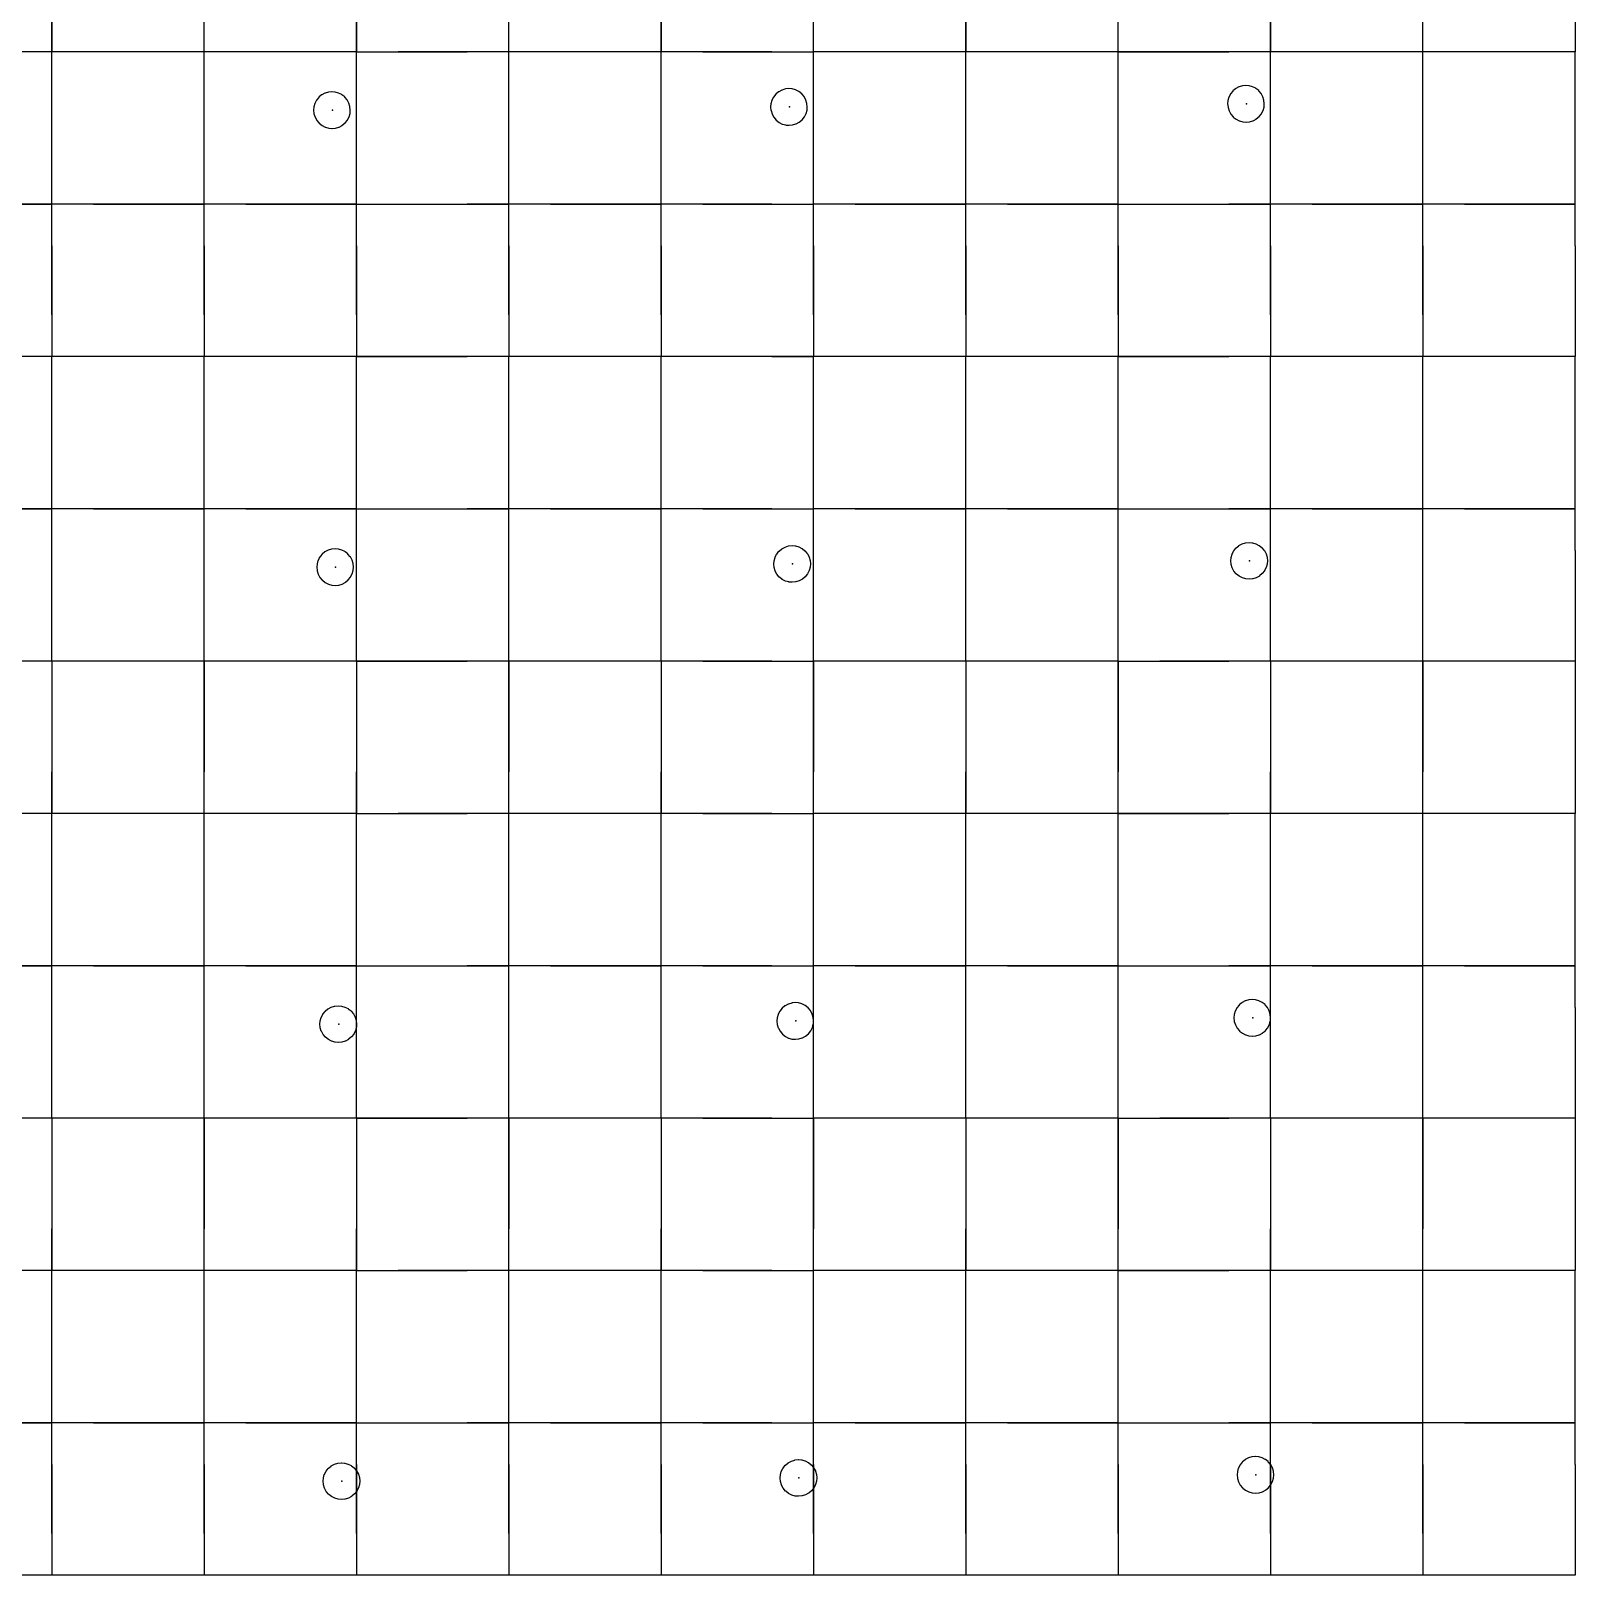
# Model space of a CAD drawing. Header units: metres. Extents: x 0 to 438, y -24 to 612.
# Drawn here: x 268.8 to 360, y 0 to 91.2 of the extents above; entities that cross this region are included whole.
import ezdxf

# ---------------------------------------------------------------- set-up
doc = ezdxf.new("R2010")
doc.units = ezdxf.units.M
doc.layers.add('LAYER_01_CUT', color=7, linetype='Continuous')
doc.layers.add('LAYER_04_GRID', color=7, linetype='Continuous')

msp = doc.modelspace()

# ---------------------------------------------------------------- linework, layer by layer
at = {"layer": 'LAYER_01_CUT'}
for points in [[(281.462, 90), (279, 90), (279, 96.538), (279, 99), (279, 105.538)], [(299.462, 90), (297, 90), (297, 96.538), (297, 99), (297, 105.538)], [(317.462, 90), (315, 90), (315, 96.538), (315, 99), (315, 105.538)], [(335.462, 90), (333, 90), (333, 96.538), (333, 99), (333, 105.538)], [(360, 105.538), (360, 99), (360, 96.538), (360, 90), (353.462, 90), (351, 90), (351, 96.538), (351, 99), (351, 105.538)], [(270, 96.538), (270, 90), (270, 92.462)], [(288, 96.538), (288, 90), (288, 92.462)], [(306, 96.538), (306, 90), (306, 92.462)], [(324, 96.538), (324, 90), (324, 92.462)], [(342, 96.538), (342, 90), (342, 92.462)], [(279, 90), (279, 92.462)], [(297, 90), (297, 92.462)], [(315, 90), (315, 92.462)], [(333, 90), (333, 92.462)], [(351, 90), (351, 92.462)], [(270, 90), (263.462, 90)], [(270, 90), (267.538, 90)], [(272.462, 90), (270, 90)], [(276.538, 90), (270, 90)], [(270, 87.538), (270, 90)], [(270, 83.462), (270, 90)], [(279, 90), (272.462, 90)], [(279, 90), (276.538, 90)], [(285.538, 90), (279, 90)], [(279, 87.538), (279, 90)], [(279, 83.462), (279, 90)], [(288, 90), (281.462, 90)], [(288, 90), (285.538, 90)], [(288, 87.538), (288, 90)], [(288, 83.462), (288, 90)], [(288, 90), (290.462, 90)], [(288, 90), (294.538, 90)], [(297, 90), (290.462, 90)], [(297, 90), (294.538, 90)], [(303.538, 90), (297, 90)], [(297, 87.538), (297, 90)], [(297, 83.462), (297, 90)], [(306, 90), (299.462, 90)], [(306, 90), (303.538, 90)], [(308.462, 90), (306, 90)], [(312.538, 90), (306, 90)], [(306, 87.538), (306, 90)], [(306, 83.462), (306, 90)], [(308.462, 90), (315, 90)], [(312.538, 90), (315, 90)], [(321.538, 90), (315, 90)], [(315, 87.538), (315, 90)], [(315, 83.462), (315, 90)], [(324, 90), (317.462, 90)], [(324, 90), (321.538, 90)], [(326.462, 90), (324, 90)], [(330.538, 90), (324, 90)], [(324, 87.538), (324, 90)], [(324, 83.462), (324, 90)], [(333, 90), (326.462, 90)], [(333, 90), (330.538, 90)], [(333, 87.538), (333, 90)], [(333, 83.462), (333, 90)], [(333, 90), (339.538, 90)], [(342, 90), (335.462, 90)], [(342, 90), (339.538, 90)], [(344.462, 90), (342, 90)], [(348.538, 90), (342, 90)], [(342, 87.538), (342, 90)], [(342, 83.462), (342, 90)], [(351, 90), (344.462, 90)], [(351, 90), (348.538, 90)], [(357.538, 90), (351, 90)], [(351, 87.538), (351, 90)], [(351, 83.462), (351, 90)], [(360, 90), (357.538, 90)], [(360, 87.538), (360, 90)], [(285.798, 85.777), (285.804, 85.77), (285.97, 85.64), (285.977, 85.634), (286.162, 85.542), (286.17, 85.538), (286.362, 85.485), (286.37, 85.482), (286.557, 85.467), (286.564, 85.466), (286.763, 85.487), (286.771, 85.488), (286.967, 85.548), (286.975, 85.55), (287.16, 85.651), (287.167, 85.655), (287.329, 85.791), (287.336, 85.797), (287.467, 85.963), (287.472, 85.97), (287.565, 86.155), (287.569, 86.163), (287.622, 86.354), (287.624, 86.362), (287.639, 86.549), (287.64, 86.557), (287.62, 86.756), (287.619, 86.764), (287.559, 86.96), (287.556, 86.968), (287.456, 87.153), (287.452, 87.16), (287.315, 87.322), (287.309, 87.329), (287.143, 87.459), (287.136, 87.465), (286.951, 87.558), (286.944, 87.561), (286.752, 87.614), (286.744, 87.617), (286.557, 87.632), (286.549, 87.633), (286.351, 87.612), (286.342, 87.612), (286.146, 87.551), (286.138, 87.549), (285.954, 87.449), (285.946, 87.444), (285.784, 87.308), (285.777, 87.302), (285.647, 87.136), (285.642, 87.129), (285.549, 86.944), (285.545, 86.936), (285.492, 86.745), (285.49, 86.737), (285.474, 86.55), (285.474, 86.542), (285.494, 86.344), (285.495, 86.335), (285.555, 86.139), (285.558, 86.131), (285.658, 85.947), (285.662, 85.939), (285.798, 85.777)], [(314.639, 86.744), (314.619, 86.942), (314.618, 86.95), (314.558, 87.146), (314.555, 87.155), (314.455, 87.339), (314.451, 87.347), (314.315, 87.509), (314.309, 87.515), (314.143, 87.646), (314.136, 87.651), (313.951, 87.744), (313.943, 87.748), (313.751, 87.801), (313.743, 87.803), (313.556, 87.819), (313.549, 87.819), (313.35, 87.799), (313.342, 87.798), (313.146, 87.738), (313.138, 87.735), (312.953, 87.635), (312.946, 87.631), (312.784, 87.494), (312.777, 87.489), (312.646, 87.322), (312.641, 87.316), (312.548, 87.131), (312.544, 87.123), (312.491, 86.931), (312.489, 86.923), (312.474, 86.736), (312.473, 86.729), (312.493, 86.53), (312.494, 86.522), (312.554, 86.326), (312.557, 86.318), (312.657, 86.133), (312.661, 86.125), (312.798, 85.964), (312.803, 85.957), (312.97, 85.826), (312.977, 85.821), (313.162, 85.728), (313.169, 85.724), (313.361, 85.671), (313.369, 85.669), (313.556, 85.653), (313.564, 85.653), (313.762, 85.673), (313.771, 85.674), (313.966, 85.734), (313.975, 85.737), (314.159, 85.837), (314.167, 85.841), (314.329, 85.978), (314.335, 85.983), (314.466, 86.15), (314.471, 86.157), (314.564, 86.342), (314.568, 86.349), (314.621, 86.541), (314.623, 86.549), (314.639, 86.736), (314.639, 86.744)], [(341.158, 86.023), (341.166, 86.028), (341.328, 86.164), (341.335, 86.17), (341.465, 86.336), (341.471, 86.343), (341.564, 86.528), (341.567, 86.536), (341.62, 86.727), (341.623, 86.735), (341.638, 86.922), (341.639, 86.93), (341.618, 87.129), (341.618, 87.137), (341.557, 87.333), (341.555, 87.341), (341.454, 87.525), (341.45, 87.533), (341.314, 87.695), (341.308, 87.702), (341.142, 87.832), (341.135, 87.838), (340.95, 87.931), (340.942, 87.934), (340.751, 87.987), (340.743, 87.99), (340.556, 88.005), (340.548, 88.006), (340.349, 87.985), (340.341, 87.984), (340.145, 87.924), (340.137, 87.922), (339.953, 87.822), (339.945, 87.817), (339.783, 87.681), (339.776, 87.675), (339.646, 87.509), (339.64, 87.502), (339.547, 87.317), (339.544, 87.309), (339.491, 87.118), (339.488, 87.11), (339.473, 86.923), (339.472, 86.915), (339.493, 86.716), (339.493, 86.708), (339.554, 86.512), (339.556, 86.504), (339.657, 86.32), (339.661, 86.312), (339.797, 86.15), (339.803, 86.143), (339.969, 86.013), (339.976, 86.007), (340.161, 85.914), (340.169, 85.911), (340.36, 85.858), (340.368, 85.855), (340.555, 85.84), (340.563, 85.839), (340.762, 85.86), (340.77, 85.861), (340.966, 85.921), (340.974, 85.923), (341.158, 86.023)], [(263.462, 81), (270, 81), (270, 87.538)], [(272.462, 81), (279, 81), (279, 87.538)], [(281.462, 81), (288, 81), (288, 87.538)], [(290.462, 81), (297, 81), (297, 87.538)], [(299.462, 81), (306, 81), (306, 87.538)], [(308.462, 81), (315, 81), (315, 87.538)], [(317.462, 81), (324, 81), (324, 87.538)], [(326.462, 81), (333, 81), (333, 87.538)], [(335.462, 81), (342, 81), (342, 87.538)], [(344.462, 81), (351, 81), (351, 87.538)], [(353.462, 81), (360, 81), (360, 87.538)], [(270, 81), (270, 83.462)], [(279, 81), (279, 83.462)], [(288, 81), (288, 83.462)], [(297, 81), (297, 83.462)], [(306, 81), (306, 83.462)], [(315, 81), (315, 83.462)], [(324, 81), (324, 83.462)], [(333, 81), (333, 83.462)], [(342, 81), (342, 83.462)], [(351, 81), (351, 83.462)], [(270, 81), (267.538, 81)], [(272.462, 81), (270, 81)], [(276.538, 81), (270, 81)], [(270, 78.538), (270, 81)], [(270, 74.462), (270, 81)], [(279, 81), (276.538, 81)], [(281.462, 81), (279, 81)], [(285.538, 81), (279, 81)], [(279, 78.538), (279, 81)], [(279, 74.462), (279, 81)], [(288, 81), (285.538, 81)], [(288, 78.538), (288, 81)], [(288, 74.462), (288, 81)], [(288, 81), (290.462, 81)], [(288, 81), (294.538, 81)], [(297, 81), (294.538, 81)], [(299.462, 81), (297, 81)], [(303.538, 81), (297, 81)], [(297, 78.538), (297, 81)], [(297, 74.462), (297, 81)], [(306, 81), (303.538, 81)], [(308.462, 81), (306, 81)], [(312.538, 81), (306, 81)], [(306, 78.538), (306, 81)], [(306, 74.462), (306, 81)], [(312.538, 81), (315, 81)], [(317.462, 81), (315, 81)], [(321.538, 81), (315, 81)], [(315, 78.538), (315, 81)], [(315, 74.462), (315, 81)], [(324, 81), (321.538, 81)], [(326.462, 81), (324, 81)], [(330.538, 81), (324, 81)], [(324, 78.538), (324, 81)], [(324, 74.462), (324, 81)], [(333, 81), (330.538, 81)], [(333, 78.538), (333, 81)], [(333, 74.462), (333, 81)], [(333, 81), (335.462, 81)], [(333, 81), (339.538, 81)], [(342, 81), (339.538, 81)], [(344.462, 81), (342, 81)], [(348.538, 81), (342, 81)], [(342, 78.538), (342, 81)], [(342, 74.462), (342, 81)], [(351, 81), (348.538, 81)], [(353.462, 81), (351, 81)], [(357.538, 81), (351, 81)], [(351, 78.538), (351, 81)], [(351, 74.462), (351, 81)], [(360, 81), (357.538, 81)], [(360, 78.538), (360, 81)], [(360, 78.538), (360, 72), (353.462, 72), (351, 72), (344.462, 72), (342, 72), (335.462, 72), (333, 72), (326.462, 72), (324, 72), (317.462, 72), (315, 72), (308.462, 72), (306, 72), (299.462, 72), (297, 72), (290.462, 72), (288, 72), (281.462, 72), (279, 72), (272.462, 72), (270, 72), (263.462, 72)], [(270, 78.538), (270, 72)], [(279, 78.538), (279, 72)], [(288, 78.538), (288, 72)], [(297, 78.538), (297, 72)], [(306, 78.538), (306, 72)], [(315, 78.538), (315, 72)], [(324, 78.538), (324, 72)], [(333, 78.538), (333, 72)], [(342, 78.538), (342, 72)], [(351, 78.538), (351, 72)], [(270, 74.462), (270, 72)], [(279, 74.462), (279, 72)], [(288, 74.462), (288, 72)], [(297, 74.462), (297, 72)], [(306, 74.462), (306, 72)], [(315, 74.462), (315, 72)], [(324, 74.462), (324, 72)], [(333, 74.462), (333, 72)], [(342, 74.462), (342, 72)], [(351, 74.462), (351, 72)], [(270, 72), (267.538, 72)], [(276.538, 72), (270, 72)], [(270, 69.538), (270, 72)], [(270, 65.462), (270, 72)], [(279, 72), (276.538, 72)], [(285.538, 72), (279, 72)], [(279, 69.538), (279, 72)], [(279, 65.462), (279, 72)], [(288, 72), (285.538, 72)], [(288, 69.538), (288, 72)], [(288, 65.462), (288, 72)], [(288, 72), (294.538, 72)], [(297, 72), (294.538, 72)], [(303.538, 72), (297, 72)], [(297, 69.538), (297, 72)], [(297, 65.462), (297, 72)], [(306, 72), (303.538, 72)], [(312.538, 72), (306, 72)], [(306, 69.538), (306, 72)], [(306, 65.462), (306, 72)], [(312.538, 72), (315, 72)], [(321.538, 72), (315, 72)], [(315, 69.538), (315, 72)], [(315, 65.462), (315, 72)], [(324, 72), (321.538, 72)], [(330.538, 72), (324, 72)], [(324, 69.538), (324, 72)], [(324, 65.462), (324, 72)], [(333, 72), (330.538, 72)], [(333, 69.538), (333, 72)], [(333, 65.462), (333, 72)], [(333, 72), (339.538, 72)], [(342, 72), (339.538, 72)], [(348.538, 72), (342, 72)], [(342, 69.538), (342, 72)], [(342, 65.462), (342, 72)], [(351, 72), (348.538, 72)], [(357.538, 72), (351, 72)], [(351, 69.538), (351, 72)], [(351, 65.462), (351, 72)], [(360, 72), (357.538, 72)], [(360, 69.538), (360, 72)], [(263.462, 63), (270, 63), (270, 69.538)], [(272.462, 63), (279, 63), (279, 69.538)], [(281.462, 63), (288, 63), (288, 69.538)], [(290.462, 63), (297, 63), (297, 69.538)], [(299.462, 63), (306, 63), (306, 69.538)], [(308.462, 63), (315, 63), (315, 69.538)], [(317.462, 63), (324, 63), (324, 69.538)], [(326.462, 63), (333, 63), (333, 69.538)], [(335.462, 63), (342, 63), (342, 69.538)], [(344.462, 63), (351, 63), (351, 69.538)], [(353.462, 63), (360, 63), (360, 69.538)], [(270, 63), (270, 65.462)], [(279, 63), (279, 65.462)], [(288, 63), (288, 65.462)], [(297, 63), (297, 65.462)], [(306, 63), (306, 65.462)], [(315, 63), (315, 65.462)], [(324, 63), (324, 65.462)], [(333, 63), (333, 65.462)], [(342, 63), (342, 65.462)], [(351, 63), (351, 65.462)], [(270, 63), (267.538, 63)], [(272.462, 63), (270, 63)], [(276.538, 63), (270, 63)], [(270, 60.538), (270, 63)], [(270, 56.462), (270, 63)], [(279, 63), (276.538, 63)], [(281.462, 63), (279, 63)], [(285.538, 63), (279, 63)], [(279, 60.538), (279, 63)], [(279, 56.462), (279, 63)], [(288, 63), (285.538, 63)], [(288, 60.538), (288, 63)], [(288, 56.462), (288, 63)], [(288, 63), (290.462, 63)], [(288, 63), (294.538, 63)], [(297, 63), (294.538, 63)], [(299.462, 63), (297, 63)], [(303.538, 63), (297, 63)], [(297, 60.538), (297, 63)], [(297, 56.462), (297, 63)], [(306, 63), (303.538, 63)], [(308.462, 63), (306, 63)], [(312.538, 63), (306, 63)], [(306, 60.538), (306, 63)], [(306, 56.462), (306, 63)], [(312.538, 63), (315, 63)], [(317.462, 63), (315, 63)], [(321.538, 63), (315, 63)], [(315, 60.538), (315, 63)], [(315, 56.462), (315, 63)], [(324, 63), (321.538, 63)], [(326.462, 63), (324, 63)], [(330.538, 63), (324, 63)], [(324, 60.538), (324, 63)], [(324, 56.462), (324, 63)], [(333, 63), (330.538, 63)], [(333, 60.538), (333, 63)], [(333, 56.462), (333, 63)], [(333, 63), (335.462, 63)], [(333, 63), (339.538, 63)], [(342, 63), (339.538, 63)], [(344.462, 63), (342, 63)], [(348.538, 63), (342, 63)], [(342, 60.538), (342, 63)], [(342, 56.462), (342, 63)], [(351, 63), (348.538, 63)], [(353.462, 63), (351, 63)], [(357.538, 63), (351, 63)], [(351, 60.538), (351, 63)], [(351, 56.462), (351, 63)], [(360, 63), (357.538, 63)], [(360, 60.538), (360, 63)], [(272.462, 54), (270, 54), (270, 60.538)], [(281.462, 45), (279, 45), (279, 51.538), (279, 54), (279, 60.538)], [(286.349, 58.542), (286.357, 58.538), (286.548, 58.485), (286.556, 58.483), (286.743, 58.468), (286.751, 58.467), (286.949, 58.487), (286.958, 58.488), (287.154, 58.549), (287.162, 58.551), (287.346, 58.651), (287.354, 58.655), (287.516, 58.792), (287.523, 58.798), (287.653, 58.964), (287.659, 58.971), (287.751, 59.156), (287.755, 59.163), (287.808, 59.355), (287.81, 59.363), (287.826, 59.55), (287.827, 59.558), (287.806, 59.756), (287.805, 59.765), (287.745, 59.961), (287.743, 59.969), (287.642, 60.153), (287.638, 60.161), (287.502, 60.323), (287.496, 60.329), (287.33, 60.46), (287.323, 60.466), (287.138, 60.558), (287.13, 60.562), (286.938, 60.615), (286.931, 60.617), (286.743, 60.633), (286.736, 60.634), (286.537, 60.613), (286.529, 60.612), (286.333, 60.552), (286.325, 60.549), (286.14, 60.449), (286.133, 60.445), (285.971, 60.309), (285.964, 60.303), (285.833, 60.137), (285.828, 60.13), (285.735, 59.945), (285.731, 59.937), (285.678, 59.745), (285.676, 59.737), (285.661, 59.551), (285.66, 59.543), (285.68, 59.344), (285.681, 59.336), (285.741, 59.14), (285.744, 59.132), (285.844, 58.947), (285.848, 58.94), (285.985, 58.778), (285.991, 58.771), (286.157, 58.64), (286.164, 58.635), (286.349, 58.542)], [(290.462, 54), (288, 54), (288, 60.538)], [(299.462, 45), (297, 45), (297, 51.538), (297, 54), (297, 60.538)], [(308.462, 54), (306, 54), (306, 60.538)], [(314.755, 59.35), (314.751, 59.342), (314.658, 59.157), (314.652, 59.15), (314.522, 58.984), (314.515, 58.978), (314.353, 58.842), (314.346, 58.838), (314.161, 58.737), (314.153, 58.735), (313.957, 58.675), (313.949, 58.674), (313.75, 58.653), (313.742, 58.654), (313.555, 58.67), (313.547, 58.672), (313.356, 58.725), (313.348, 58.729), (313.163, 58.821), (313.156, 58.827), (312.99, 58.957), (312.984, 58.964), (312.848, 59.126), (312.844, 59.134), (312.743, 59.318), (312.741, 59.326), (312.681, 59.522), (312.68, 59.531), (312.659, 59.729), (312.66, 59.737), (312.675, 59.924), (312.678, 59.932), (312.731, 60.123), (312.735, 60.131), (312.827, 60.316), (312.833, 60.323), (312.963, 60.489), (312.97, 60.495), (313.132, 60.632), (313.14, 60.636), (313.324, 60.736), (313.332, 60.738), (313.528, 60.799), (313.537, 60.799), (313.735, 60.82), (313.743, 60.819), (313.93, 60.804), (313.938, 60.802), (314.129, 60.749), (314.137, 60.745), (314.322, 60.652), (314.329, 60.647), (314.495, 60.516), (314.501, 60.509), (314.637, 60.347), (314.642, 60.34), (314.742, 60.155), (314.744, 60.147), (314.805, 59.951), (314.805, 59.943), (314.826, 59.744), (314.825, 59.736), (314.81, 59.549), (314.808, 59.542), (314.755, 59.35)], [(317.462, 45), (315, 45), (315, 51.538), (315, 54), (315, 60.538)], [(326.462, 54), (324, 54), (324, 60.538)], [(335.462, 45), (333, 45), (333, 51.538), (333, 54), (333, 60.538)], [(339.74, 59.513), (339.68, 59.709), (339.679, 59.717), (339.659, 59.916), (339.659, 59.923), (339.675, 60.11), (339.677, 60.118), (339.73, 60.31), (339.734, 60.318), (339.827, 60.503), (339.832, 60.51), (339.963, 60.676), (339.969, 60.681), (340.131, 60.818), (340.139, 60.822), (340.324, 60.922), (340.332, 60.925), (340.528, 60.985), (340.536, 60.986), (340.734, 61.006), (340.742, 61.006), (340.929, 60.99), (340.937, 60.988), (341.129, 60.935), (341.136, 60.931), (341.322, 60.838), (341.328, 60.833), (341.495, 60.702), (341.5, 60.696), (341.637, 60.534), (341.641, 60.526), (341.741, 60.342), (341.744, 60.333), (341.804, 60.137), (341.805, 60.129), (341.825, 59.931), (341.825, 59.923), (341.809, 59.736), (341.807, 59.728), (341.754, 59.536), (341.75, 59.529), (341.657, 59.344), (341.652, 59.337), (341.521, 59.171), (341.515, 59.165), (341.353, 59.028), (341.345, 59.024), (341.16, 58.924), (341.152, 58.921), (340.956, 58.861), (340.948, 58.86), (340.75, 58.84), (340.742, 58.84), (340.555, 58.856), (340.547, 58.858), (340.355, 58.911), (340.348, 58.915), (340.162, 59.008), (340.155, 59.013), (339.989, 59.144), (339.984, 59.151), (339.847, 59.312), (339.843, 59.32), (339.743, 59.505), (339.74, 59.513)], [(344.462, 54), (342, 54), (342, 60.538)], [(360, 60.538), (360, 54), (360, 51.538), (360, 45), (353.462, 45), (351, 45), (351, 51.538), (351, 54), (351, 60.538)], [(270, 54), (270, 56.462)], [(279, 54), (279, 56.462)], [(288, 54), (288, 56.462)], [(297, 54), (297, 56.462)], [(306, 54), (306, 56.462)], [(315, 54), (315, 56.462)], [(324, 54), (324, 56.462)], [(333, 54), (333, 56.462)], [(342, 54), (342, 56.462)], [(351, 54), (351, 56.462)], [(270, 54), (263.462, 54)], [(270, 54), (267.538, 54)], [(276.538, 54), (270, 54)], [(270, 54), (270, 51.538)], [(270, 54), (270, 47.462)], [(279, 54), (272.462, 54)], [(279, 54), (276.538, 54)], [(281.462, 54), (279, 54)], [(285.538, 54), (279, 54)], [(279, 54), (279, 47.462)], [(288, 54), (281.462, 54)], [(288, 54), (285.538, 54)], [(288, 54), (288, 51.538)], [(288, 54), (288, 47.462)], [(288, 54), (294.538, 54)], [(297, 54), (290.462, 54)], [(297, 54), (294.538, 54)], [(299.462, 54), (297, 54)], [(303.538, 54), (297, 54)], [(297, 54), (297, 47.462)], [(306, 54), (299.462, 54)], [(306, 54), (303.538, 54)], [(312.538, 54), (306, 54)], [(306, 54), (306, 51.538)], [(306, 54), (306, 47.462)], [(308.462, 54), (315, 54)], [(312.538, 54), (315, 54)], [(317.462, 54), (315, 54)], [(321.538, 54), (315, 54)], [(315, 54), (315, 47.462)], [(324, 54), (317.462, 54)], [(324, 54), (321.538, 54)], [(330.538, 54), (324, 54)], [(324, 54), (324, 51.538)], [(324, 54), (324, 47.462)], [(333, 54), (326.462, 54)], [(333, 54), (330.538, 54)], [(333, 54), (333, 47.462)], [(333, 54), (335.462, 54)], [(333, 54), (339.538, 54)], [(342, 54), (335.462, 54)], [(342, 54), (339.538, 54)], [(348.538, 54), (342, 54)], [(342, 54), (342, 51.538)], [(342, 54), (342, 47.462)], [(351, 54), (344.462, 54)], [(351, 54), (348.538, 54)], [(353.462, 54), (351, 54)], [(357.538, 54), (351, 54)], [(351, 54), (351, 47.462)], [(360, 54), (353.462, 54)], [(360, 54), (357.538, 54)], [(270, 51.538), (270, 45), (270, 47.462)], [(288, 51.538), (288, 45), (288, 47.462)], [(306, 51.538), (306, 45), (306, 47.462)], [(324, 51.538), (324, 45), (324, 47.462)], [(342, 51.538), (342, 45), (342, 47.462)], [(279, 45), (279, 47.462)], [(297, 45), (297, 47.462)], [(315, 45), (315, 47.462)], [(333, 45), (333, 47.462)], [(351, 45), (351, 47.462)], [(270, 45), (263.462, 45)], [(270, 45), (267.538, 45)], [(272.462, 45), (270, 45)], [(276.538, 45), (270, 45)], [(270, 42.538), (270, 45)], [(270, 38.462), (270, 45)], [(279, 45), (272.462, 45)], [(279, 45), (276.538, 45)], [(285.538, 45), (279, 45)], [(279, 42.538), (279, 45)], [(279, 38.462), (279, 45)], [(288, 45), (281.462, 45)], [(288, 45), (285.538, 45)], [(288, 42.538), (288, 45)], [(288, 38.462), (288, 45)], [(288, 45), (290.462, 45)], [(288, 45), (294.538, 45)], [(297, 45), (290.462, 45)], [(297, 45), (294.538, 45)], [(303.538, 45), (297, 45)], [(297, 42.538), (297, 45)], [(297, 38.462), (297, 45)], [(306, 45), (299.462, 45)], [(306, 45), (303.538, 45)], [(308.462, 45), (306, 45)], [(312.538, 45), (306, 45)], [(306, 42.538), (306, 45)], [(306, 38.462), (306, 45)], [(308.462, 45), (315, 45)], [(312.538, 45), (315, 45)], [(321.538, 45), (315, 45)], [(315, 42.538), (315, 45)], [(315, 38.462), (315, 45)], [(324, 45), (317.462, 45)], [(324, 45), (321.538, 45)], [(326.462, 45), (324, 45)], [(330.538, 45), (324, 45)], [(324, 42.538), (324, 45)], [(324, 38.462), (324, 45)], [(333, 45), (326.462, 45)], [(333, 45), (330.538, 45)], [(333, 42.538), (333, 45)], [(333, 38.462), (333, 45)], [(333, 45), (339.538, 45)], [(342, 45), (335.462, 45)], [(342, 45), (339.538, 45)], [(344.462, 45), (342, 45)], [(348.538, 45), (342, 45)], [(342, 42.538), (342, 45)], [(342, 38.462), (342, 45)], [(351, 45), (344.462, 45)], [(351, 45), (348.538, 45)], [(357.538, 45), (351, 45)], [(351, 42.538), (351, 45)], [(351, 38.462), (351, 45)], [(360, 45), (357.538, 45)], [(360, 42.538), (360, 45)], [(263.462, 36), (270, 36), (270, 42.538)], [(272.462, 36), (279, 36), (279, 42.538)], [(281.462, 36), (288, 36), (288, 42.538)], [(290.462, 36), (297, 36), (297, 42.538)], [(299.462, 36), (306, 36), (306, 42.538)], [(308.462, 36), (315, 36), (315, 42.538)], [(317.462, 36), (324, 36), (324, 42.538)], [(326.462, 36), (333, 36), (333, 42.538)], [(335.462, 36), (342, 36), (342, 42.538)], [(344.462, 36), (351, 36), (351, 42.538)], [(353.462, 36), (360, 36), (360, 42.538)], [(270, 36), (270, 38.462)], [(279, 36), (279, 38.462)], [(288, 36), (288, 38.462)], [(297, 36), (297, 38.462)], [(306, 36), (306, 38.462)], [(315, 36), (315, 38.462)], [(324, 36), (324, 38.462)], [(333, 36), (333, 38.462)], [(342, 36), (342, 38.462)], [(351, 36), (351, 38.462)], [(270, 36), (267.538, 36)], [(272.462, 36), (270, 36)], [(276.538, 36), (270, 36)], [(270, 33.538), (270, 36)], [(270, 29.462), (270, 36)], [(279, 36), (276.538, 36)], [(281.462, 36), (279, 36)], [(285.538, 36), (279, 36)], [(279, 33.538), (279, 36)], [(279, 29.462), (279, 36)], [(288, 36), (285.538, 36)], [(288, 33.538), (288, 36)], [(288, 29.462), (288, 36)], [(288, 36), (290.462, 36)], [(288, 36), (294.538, 36)], [(297, 36), (294.538, 36)], [(299.462, 36), (297, 36)], [(303.538, 36), (297, 36)], [(297, 33.538), (297, 36)], [(297, 29.462), (297, 36)], [(306, 36), (303.538, 36)], [(308.462, 36), (306, 36)], [(312.538, 36), (306, 36)], [(306, 33.538), (306, 36)], [(306, 29.462), (306, 36)], [(312.538, 36), (315, 36)], [(317.462, 36), (315, 36)], [(321.538, 36), (315, 36)], [(315, 33.538), (315, 36)], [(315, 29.462), (315, 36)], [(324, 36), (321.538, 36)], [(326.462, 36), (324, 36)], [(330.538, 36), (324, 36)], [(324, 33.538), (324, 36)], [(324, 29.462), (324, 36)], [(333, 36), (330.538, 36)], [(333, 33.538), (333, 36)], [(333, 29.462), (333, 36)], [(333, 36), (335.462, 36)], [(333, 36), (339.538, 36)], [(342, 36), (339.538, 36)], [(344.462, 36), (342, 36)], [(348.538, 36), (342, 36)], [(342, 33.538), (342, 36)], [(342, 29.462), (342, 36)], [(351, 36), (348.538, 36)], [(353.462, 36), (351, 36)], [(357.538, 36), (351, 36)], [(351, 33.538), (351, 36)], [(351, 29.462), (351, 36)], [(360, 36), (357.538, 36)], [(360, 33.538), (360, 36)], [(314.348, 31.738), (314.532, 31.838), (314.54, 31.842), (314.702, 31.979), (314.708, 31.985), (314.839, 32.151), (314.844, 32.158), (314.937, 32.343), (314.941, 32.351), (314.994, 32.542), (314.996, 32.55), (315.012, 32.737), (315.012, 32.745), (314.992, 32.943), (314.991, 32.952), (314.931, 33.148), (314.928, 33.156), (314.828, 33.34), (314.824, 33.348), (314.687, 33.51), (314.682, 33.517), (314.516, 33.647), (314.509, 33.653), (314.324, 33.745), (314.316, 33.749), (314.124, 33.802), (314.116, 33.804), (313.929, 33.82), (313.922, 33.821), (313.723, 33.8), (313.715, 33.799), (313.519, 33.739), (313.511, 33.737), (313.326, 33.636), (313.318, 33.632), (313.157, 33.496), (313.15, 33.49), (313.019, 33.324), (313.014, 33.317), (312.921, 33.132), (312.917, 33.124), (312.864, 32.933), (312.862, 32.925), (312.846, 32.738), (312.846, 32.73), (312.866, 32.531), (312.867, 32.523), (312.927, 32.327), (312.93, 32.319), (313.03, 32.134), (313.034, 32.127), (313.171, 31.965), (313.176, 31.958), (313.343, 31.827), (313.349, 31.822), (313.535, 31.729), (313.542, 31.725), (313.734, 31.672), (313.742, 31.67), (313.929, 31.655), (313.937, 31.654), (314.135, 31.675), (314.143, 31.675), (314.339, 31.736), (314.348, 31.738)], [(340.029, 32.321), (340.034, 32.313), (340.17, 32.151), (340.176, 32.145), (340.342, 32.014), (340.349, 32.008), (340.534, 31.916), (340.542, 31.912), (340.733, 31.859), (340.741, 31.857), (340.928, 31.841), (340.936, 31.84), (341.135, 31.861), (341.143, 31.862), (341.339, 31.922), (341.347, 31.925), (341.531, 32.025), (341.539, 32.029), (341.701, 32.165), (341.708, 32.171), (341.838, 32.337), (341.844, 32.344), (341.937, 32.529), (341.94, 32.537), (341.993, 32.729), (341.996, 32.737), (342.011, 32.924), (342.012, 32.931), (341.991, 33.13), (341.99, 33.138), (341.93, 33.334), (341.928, 33.342), (341.827, 33.527), (341.823, 33.534), (341.687, 33.696), (341.681, 33.703), (341.515, 33.834), (341.508, 33.839), (341.323, 33.932), (341.315, 33.936), (341.124, 33.989), (341.116, 33.991), (340.929, 34.006), (340.921, 34.007), (340.722, 33.987), (340.714, 33.986), (340.518, 33.925), (340.51, 33.923), (340.326, 33.823), (340.318, 33.819), (340.156, 33.682), (340.149, 33.676), (340.019, 33.51), (340.013, 33.503), (339.92, 33.318), (339.916, 33.311), (339.863, 33.119), (339.861, 33.111), (339.846, 32.924), (339.845, 32.916), (339.866, 32.718), (339.866, 32.709), (339.927, 32.513), (339.929, 32.505), (340.029, 32.321)], [(272.462, 27), (270, 27), (270, 33.538)], [(281.462, 18), (279, 18), (279, 24.538), (279, 27), (279, 33.538)], [(286.93, 33.634), (287.117, 33.618), (287.125, 33.616), (287.316, 33.563), (287.324, 33.559), (287.509, 33.466), (287.516, 33.461), (287.682, 33.33), (287.688, 33.323), (287.824, 33.162), (287.829, 33.154), (287.929, 32.969), (287.931, 32.961), (287.992, 32.765), (287.993, 32.757), (288.013, 32.558), (288.012, 32.551), (287.997, 32.364), (287.995, 32.356), (287.942, 32.164), (287.938, 32.156), (287.845, 31.971), (287.84, 31.964), (287.709, 31.798), (287.702, 31.793), (287.54, 31.656), (287.533, 31.652), (287.348, 31.552), (287.34, 31.549), (287.144, 31.489), (287.136, 31.488), (286.937, 31.468), (286.929, 31.468), (286.742, 31.484), (286.734, 31.486), (286.543, 31.539), (286.535, 31.543), (286.35, 31.636), (286.343, 31.641), (286.177, 31.772), (286.171, 31.778), (286.035, 31.94), (286.031, 31.948), (285.93, 32.132), (285.928, 32.141), (285.868, 32.337), (285.867, 32.345), (285.846, 32.543), (285.847, 32.551), (285.863, 32.738), (285.865, 32.746), (285.918, 32.938), (285.922, 32.945), (286.014, 33.13), (286.02, 33.137), (286.15, 33.303), (286.157, 33.309), (286.319, 33.446), (286.327, 33.45), (286.511, 33.55), (286.519, 33.553), (286.715, 33.613), (286.724, 33.614), (286.922, 33.634), (286.93, 33.634)], [(290.462, 27), (288, 27), (288, 33.538)], [(299.462, 18), (297, 18), (297, 24.538), (297, 27), (297, 33.538)], [(308.462, 27), (306, 27), (306, 33.538)], [(317.462, 18), (315, 18), (315, 24.538), (315, 27), (315, 33.538)], [(326.462, 27), (324, 27), (324, 33.538)], [(335.462, 18), (333, 18), (333, 24.538), (333, 27), (333, 33.538)], [(344.462, 27), (342, 27), (342, 33.538)], [(360, 33.538), (360, 27), (360, 24.538), (360, 18), (353.462, 18), (351, 18), (351, 24.538), (351, 27), (351, 33.538)], [(270, 27), (270, 29.462)], [(279, 27), (279, 29.462)], [(288, 27), (288, 29.462)], [(297, 27), (297, 29.462)], [(306, 27), (306, 29.462)], [(315, 27), (315, 29.462)], [(324, 27), (324, 29.462)], [(333, 27), (333, 29.462)], [(342, 27), (342, 29.462)], [(351, 27), (351, 29.462)], [(270, 27), (263.462, 27)], [(270, 27), (267.538, 27)], [(276.538, 27), (270, 27)], [(270, 27), (270, 24.538)], [(270, 27), (270, 20.462)], [(279, 27), (272.462, 27)], [(279, 27), (276.538, 27)], [(281.462, 27), (279, 27)], [(285.538, 27), (279, 27)], [(279, 27), (279, 20.462)], [(288, 27), (281.462, 27)], [(288, 27), (285.538, 27)], [(288, 27), (288, 24.538)], [(288, 27), (288, 20.462)], [(288, 27), (294.538, 27)], [(297, 27), (290.462, 27)], [(297, 27), (294.538, 27)], [(299.462, 27), (297, 27)], [(303.538, 27), (297, 27)], [(297, 27), (297, 20.462)], [(306, 27), (299.462, 27)], [(306, 27), (303.538, 27)], [(312.538, 27), (306, 27)], [(306, 27), (306, 24.538)], [(306, 27), (306, 20.462)], [(308.462, 27), (315, 27)], [(312.538, 27), (315, 27)], [(317.462, 27), (315, 27)], [(321.538, 27), (315, 27)], [(315, 27), (315, 20.462)], [(324, 27), (317.462, 27)], [(324, 27), (321.538, 27)], [(330.538, 27), (324, 27)], [(324, 27), (324, 24.538)], [(324, 27), (324, 20.462)], [(333, 27), (326.462, 27)], [(333, 27), (330.538, 27)], [(333, 27), (333, 20.462)], [(333, 27), (335.462, 27)], [(333, 27), (339.538, 27)], [(342, 27), (335.462, 27)], [(342, 27), (339.538, 27)], [(348.538, 27), (342, 27)], [(342, 27), (342, 24.538)], [(342, 27), (342, 20.462)], [(351, 27), (344.462, 27)], [(351, 27), (348.538, 27)], [(353.462, 27), (351, 27)], [(357.538, 27), (351, 27)], [(351, 27), (351, 20.462)], [(360, 27), (353.462, 27)], [(360, 27), (357.538, 27)], [(270, 24.538), (270, 18), (270, 20.462)], [(288, 24.538), (288, 18), (288, 20.462)], [(306, 24.538), (306, 18), (306, 20.462)], [(324, 24.538), (324, 18), (324, 20.462)], [(342, 24.538), (342, 18), (342, 20.462)], [(279, 18), (279, 20.462)], [(297, 18), (297, 20.462)], [(315, 18), (315, 20.462)], [(333, 18), (333, 20.462)], [(351, 18), (351, 20.462)], [(270, 18), (263.462, 18)], [(270, 18), (267.538, 18)], [(272.462, 18), (270, 18)], [(276.538, 18), (270, 18)], [(270, 15.538), (270, 18)], [(270, 11.462), (270, 18)], [(279, 18), (272.462, 18)], [(279, 18), (276.538, 18)], [(285.538, 18), (279, 18)], [(279, 15.538), (279, 18)], [(279, 11.462), (279, 18)], [(288, 18), (281.462, 18)], [(288, 18), (285.538, 18)], [(288, 15.538), (288, 18)], [(288, 11.462), (288, 18)], [(288, 18), (290.462, 18)], [(288, 18), (294.538, 18)], [(297, 18), (290.462, 18)], [(297, 18), (294.538, 18)], [(303.538, 18), (297, 18)], [(297, 15.538), (297, 18)], [(297, 11.462), (297, 18)], [(306, 18), (299.462, 18)], [(306, 18), (303.538, 18)], [(308.462, 18), (306, 18)], [(312.538, 18), (306, 18)], [(306, 15.538), (306, 18)], [(306, 11.462), (306, 18)], [(308.462, 18), (315, 18)], [(312.538, 18), (315, 18)], [(321.538, 18), (315, 18)], [(315, 15.538), (315, 18)], [(315, 11.462), (315, 18)], [(324, 18), (317.462, 18)], [(324, 18), (321.538, 18)], [(326.462, 18), (324, 18)], [(330.538, 18), (324, 18)], [(324, 15.538), (324, 18)], [(324, 11.462), (324, 18)], [(333, 18), (326.462, 18)], [(333, 18), (330.538, 18)], [(333, 15.538), (333, 18)], [(333, 11.462), (333, 18)], [(333, 18), (339.538, 18)], [(342, 18), (335.462, 18)], [(342, 18), (339.538, 18)], [(344.462, 18), (342, 18)], [(348.538, 18), (342, 18)], [(342, 15.538), (342, 18)], [(342, 11.462), (342, 18)], [(351, 18), (344.462, 18)], [(351, 18), (348.538, 18)], [(357.538, 18), (351, 18)], [(351, 15.538), (351, 18)], [(351, 11.462), (351, 18)], [(360, 18), (357.538, 18)], [(360, 15.538), (360, 18)], [(263.462, 9), (270, 9), (270, 15.538)], [(272.462, 9), (279, 9), (279, 15.538)], [(281.462, 9), (288, 9), (288, 15.538)], [(290.462, 9), (297, 9), (297, 15.538)], [(299.462, 9), (306, 9), (306, 15.538)], [(308.462, 9), (315, 9), (315, 15.538)], [(317.462, 9), (324, 9), (324, 15.538)], [(326.462, 9), (333, 9), (333, 15.538)], [(335.462, 9), (342, 9), (342, 15.538)], [(344.462, 9), (351, 9), (351, 15.538)], [(353.462, 9), (360, 9), (360, 15.538)], [(270, 9), (270, 11.462)], [(279, 9), (279, 11.462)], [(288, 9), (288, 11.462)], [(297, 9), (297, 11.462)], [(306, 9), (306, 11.462)], [(315, 9), (315, 11.462)], [(324, 9), (324, 11.462)], [(333, 9), (333, 11.462)], [(342, 9), (342, 11.462)], [(351, 9), (351, 11.462)], [(270, 9), (267.538, 9)], [(272.462, 9), (270, 9)], [(276.538, 9), (270, 9)], [(270, 6.538), (270, 9)], [(270, 2.462), (270, 9)], [(279, 9), (276.538, 9)], [(281.462, 9), (279, 9)], [(285.538, 9), (279, 9)], [(279, 6.538), (279, 9)], [(279, 2.462), (279, 9)], [(288, 9), (285.538, 9)], [(288, 6.538), (288, 9)], [(288, 2.462), (288, 9)], [(288, 9), (290.462, 9)], [(288, 9), (294.538, 9)], [(297, 9), (294.538, 9)], [(299.462, 9), (297, 9)], [(303.538, 9), (297, 9)], [(297, 6.538), (297, 9)], [(297, 2.462), (297, 9)], [(306, 9), (303.538, 9)], [(308.462, 9), (306, 9)], [(312.538, 9), (306, 9)], [(306, 6.538), (306, 9)], [(306, 2.462), (306, 9)], [(312.538, 9), (315, 9)], [(317.462, 9), (315, 9)], [(321.538, 9), (315, 9)], [(315, 6.538), (315, 9)], [(315, 2.462), (315, 9)], [(324, 9), (321.538, 9)], [(326.462, 9), (324, 9)], [(330.538, 9), (324, 9)], [(324, 6.538), (324, 9)], [(324, 2.462), (324, 9)], [(333, 9), (330.538, 9)], [(333, 6.538), (333, 9)], [(333, 2.462), (333, 9)], [(333, 9), (335.462, 9)], [(333, 9), (339.538, 9)], [(342, 9), (339.538, 9)], [(344.462, 9), (342, 9)], [(348.538, 9), (342, 9)], [(342, 6.538), (342, 9)], [(342, 2.462), (342, 9)], [(351, 9), (348.538, 9)], [(353.462, 9), (351, 9)], [(357.538, 9), (351, 9)], [(351, 6.538), (351, 9)], [(351, 2.462), (351, 9)], [(360, 9), (357.538, 9)], [(360, 6.538), (360, 9)], [(360, 6.538), (360, 0), (357.538, 0), (351, 0), (348.538, 0), (342, 0), (339.538, 0), (333, 0), (330.538, 0), (324, 0), (321.538, 0), (315, 0), (312.538, 0), (306, 0), (303.538, 0), (297, 0), (294.538, 0), (288, 0), (285.538, 0), (279, 0), (276.538, 0), (270, 0), (267.538, 0)], [(270, 6.538), (270, 0)], [(279, 6.538), (279, 0)], [(287.311, 6.616), (287.503, 6.563), (287.511, 6.56), (287.696, 6.467), (287.703, 6.461), (287.869, 6.331), (287.875, 6.324), (288.011, 6.162), (288.015, 6.154), (288.115, 5.97), (288.118, 5.962), (288.178, 5.766), (288.179, 5.758), (288.199, 5.559), (288.199, 5.551), (288.183, 5.364), (288.181, 5.356), (288.128, 5.165), (288.124, 5.157), (288.031, 4.972), (288.026, 4.965), (287.895, 4.799), (287.889, 4.793), (287.727, 4.657), (287.719, 4.652), (287.535, 4.552), (287.526, 4.55), (287.331, 4.49), (287.322, 4.489), (287.124, 4.468), (287.116, 4.469), (286.929, 4.484), (286.921, 4.487), (286.729, 4.54), (286.722, 4.543), (286.537, 4.636), (286.53, 4.642), (286.363, 4.772), (286.358, 4.779), (286.221, 4.941), (286.217, 4.949), (286.117, 5.133), (286.114, 5.141), (286.054, 5.337), (286.053, 5.345), (286.033, 5.544), (286.034, 5.552), (286.049, 5.739), (286.051, 5.747), (286.104, 5.938), (286.108, 5.946), (286.201, 6.131), (286.206, 6.138), (286.337, 6.304), (286.344, 6.31), (286.506, 6.446), (286.513, 6.451), (286.698, 6.551), (286.706, 6.553), (286.902, 6.613), (286.91, 6.614), (287.109, 6.635), (287.116, 6.634), (287.303, 6.619), (287.311, 6.616)], [(288, 6.538), (288, 0)], [(297, 6.538), (297, 0)], [(306, 6.538), (306, 0)], [(313.116, 5.319), (313.114, 5.328), (313.054, 5.524), (313.053, 5.532), (313.032, 5.73), (313.033, 5.738), (313.048, 5.925), (313.051, 5.933), (313.104, 6.125), (313.107, 6.132), (313.2, 6.317), (313.206, 6.324), (313.336, 6.491), (313.343, 6.496), (313.505, 6.633), (313.513, 6.637), (313.697, 6.737), (313.705, 6.74), (313.901, 6.8), (313.909, 6.801), (314.108, 6.821), (314.116, 6.821), (314.303, 6.805), (314.311, 6.803), (314.502, 6.75), (314.51, 6.746), (314.695, 6.653), (314.702, 6.648), (314.868, 6.517), (314.874, 6.51), (315.01, 6.349), (315.014, 6.341), (315.115, 6.156), (315.117, 6.148), (315.178, 5.952), (315.178, 5.944), (315.199, 5.745), (315.198, 5.738), (315.183, 5.551), (315.18, 5.543), (315.127, 5.351), (315.124, 5.343), (315.031, 5.158), (315.025, 5.152), (314.895, 4.985), (314.888, 4.98), (314.726, 4.843), (314.718, 4.839), (314.534, 4.739), (314.526, 4.736), (314.33, 4.676), (314.322, 4.675), (314.123, 4.655), (314.115, 4.655), (313.928, 4.671), (313.92, 4.673), (313.729, 4.726), (313.721, 4.73), (313.536, 4.823), (313.529, 4.828), (313.363, 4.959), (313.357, 4.965), (313.221, 5.127), (313.217, 5.135), (313.116, 5.319)], [(315, 6.538), (315, 0)], [(324, 6.538), (324, 0)], [(333, 6.538), (333, 0)], [(340.05, 6.12), (340.048, 6.112), (340.032, 5.925), (340.032, 5.917), (340.052, 5.718), (340.053, 5.71), (340.113, 5.514), (340.116, 5.506), (340.216, 5.321), (340.22, 5.314), (340.357, 5.152), (340.362, 5.145), (340.528, 5.015), (340.535, 5.009), (340.72, 4.916), (340.728, 4.913), (340.92, 4.86), (340.928, 4.857), (341.115, 4.842), (341.122, 4.841), (341.321, 4.862), (341.329, 4.862), (341.525, 4.923), (341.533, 4.925), (341.718, 5.025), (341.725, 5.03), (341.887, 5.166), (341.894, 5.172), (342.025, 5.338), (342.03, 5.345), (342.123, 5.53), (342.127, 5.538), (342.18, 5.729), (342.182, 5.737), (342.197, 5.924), (342.198, 5.932), (342.178, 6.13), (342.177, 6.139), (342.117, 6.335), (342.114, 6.343), (342.014, 6.527), (342.01, 6.535), (341.873, 6.697), (341.868, 6.704), (341.701, 6.834), (341.694, 6.84), (341.509, 6.932), (341.502, 6.936), (341.31, 6.989), (341.302, 6.992), (341.115, 7.007), (341.107, 7.008), (340.909, 6.987), (340.901, 6.986), (340.705, 6.926), (340.696, 6.924), (340.512, 6.823), (340.504, 6.819), (340.342, 6.683), (340.336, 6.677), (340.205, 6.511), (340.2, 6.504), (340.107, 6.319), (340.103, 6.311), (340.05, 6.12)], [(342, 6.538), (342, 0)], [(351, 6.538), (351, 0)], [(270, 2.462), (270, 0)], [(279, 2.462), (279, 0)], [(288, 2.462), (288, 0)], [(297, 2.462), (297, 0)], [(306, 2.462), (306, 0)], [(315, 2.462), (315, 0)], [(324, 2.462), (324, 0)], [(333, 2.462), (333, 0)], [(342, 2.462), (342, 0)], [(351, 2.462), (351, 0)]]:
    msp.add_lwpolyline(points, dxfattribs=at)
at = {"layer": 'LAYER_04_GRID'}
for p in [(313.583, 86.736), (340.582, 86.923), (286.584, 86.55), (286.77, 59.55), (313.77, 59.737), (340.769, 59.923), (340.955, 32.924), (286.957, 32.551), (313.956, 32.738), (287.143, 5.552), (314.142, 5.738), (341.142, 5.925)]:
    msp.add_point(p, dxfattribs=at)

doc.saveas('drawing.dxf')
